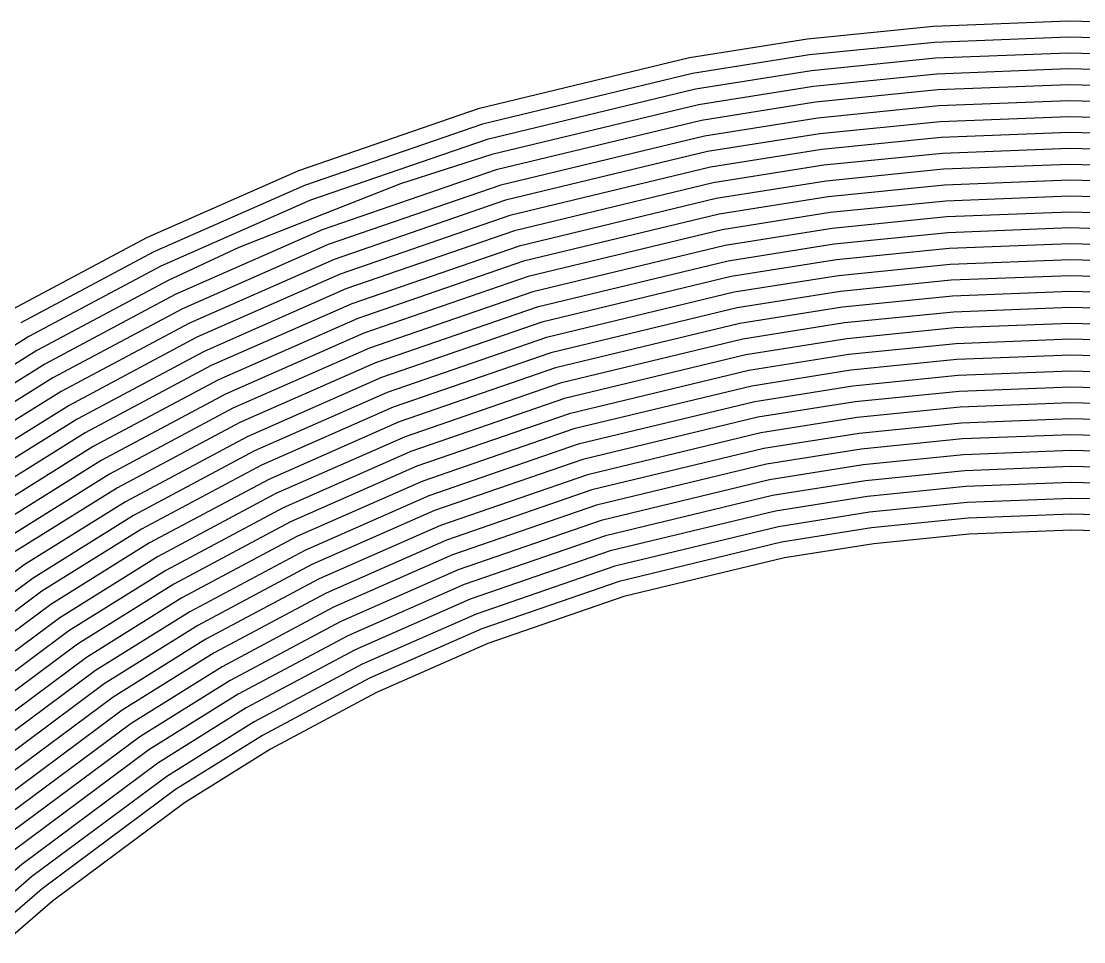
# Model space of a CAD drawing. Header units: metres. Extents: x -19 to 19, y -19.6 to 19.6.
# Drawn here: x -6.989 to -4.998, y 17.908 to 19.632 of the extents above; entities that cross this region are included whole.
import ezdxf

# ---------------------------------------------------------------- set-up
doc = ezdxf.new("R2010")
doc.units = ezdxf.units.M

msp = doc.modelspace()

# ---------------------------------------------------------------- linework, layer by layer
for p, q in [((-5.027324, 19.632148, -0.495875), (-5.280236, 19.622307, -0.494609)), ((-4.75643, 19.624977, -0.494988), (-5.027324, 19.632148, -0.495875)), ((-5.280236, 19.622307, -0.494609), (-5.516422, 19.598596, -0.491584)), ((-5.516422, 19.598596, -0.491584), (-5.737036, 19.563555, -0.487133)), ((-5.278136, 19.592593, -0.490936), (-5.512537, 19.56906, -0.487939)), ((-5.027136, 19.602359, -0.492192), (-5.278136, 19.592593, -0.490936)), ((-4.75829, 19.595242, -0.491312), (-5.027136, 19.602359, -0.492192)), ((-5.026948, 19.57257, -0.488509), (-5.276035, 19.562878, -0.487264)), ((-4.76015, 19.565508, -0.487637), (-5.026948, 19.57257, -0.488509)), ((-5.737036, 19.563555, -0.487133), (-6.1335, 19.468071, -0.475057)), ((-5.512537, 19.56906, -0.487939), (-5.731484, 19.534283, -0.483526)), ((-5.276035, 19.562878, -0.487264), (-5.508652, 19.539525, -0.484293)), ((-5.731484, 19.534283, -0.483526), (-6.124959, 19.439518, -0.471555)), ((-5.508652, 19.539525, -0.484293), (-5.725932, 19.505011, -0.479919)), ((-5.273935, 19.533163, -0.483592), (-5.504767, 19.509989, -0.480647)), ((-5.026759, 19.542781, -0.484826), (-5.273935, 19.533163, -0.483592)), ((-4.76201, 19.535773, -0.483962), (-5.026759, 19.542781, -0.484826)), ((-5.026571, 19.512992, -0.481142), (-5.271835, 19.503449, -0.47992)), ((-4.76387, 19.506038, -0.480286), (-5.026571, 19.512992, -0.481142)), ((-5.725932, 19.505011, -0.479919), (-6.116419, 19.410964, -0.468054)), ((-5.504767, 19.509989, -0.480647), (-5.72038, 19.475739, -0.476313)), ((-5.271835, 19.503449, -0.47992), (-5.500882, 19.480453, -0.477002)), ((-5.72038, 19.475739, -0.476313), (-6.107878, 19.38241, -0.464552)), ((-5.500882, 19.480453, -0.477002), (-5.714829, 19.446468, -0.472706)), ((-5.269734, 19.473734, -0.476248), (-5.496997, 19.450917, -0.473356)), ((-5.026383, 19.483204, -0.477459), (-5.269734, 19.473734, -0.476248)), ((-4.76573, 19.476303, -0.476611), (-5.026383, 19.483204, -0.477459)), ((-6.1335, 19.468071, -0.475057), (-6.469643, 19.352279, -0.46051)), ((-5.026195, 19.453415, -0.473776), (-5.267634, 19.44402, -0.472576)), ((-4.76759, 19.446568, -0.472936), (-5.026195, 19.453415, -0.473776)), ((-6.124959, 19.439518, -0.471555), (-6.458563, 19.324598, -0.457134)), ((-5.714829, 19.446468, -0.472706), (-6.099337, 19.353857, -0.461051)), ((-5.496997, 19.450917, -0.473356), (-5.709277, 19.417196, -0.4691)), ((-5.267634, 19.44402, -0.472576), (-5.493112, 19.421381, -0.46971)), ((-5.709277, 19.417196, -0.4691), (-6.090797, 19.325303, -0.457549)), ((-5.493112, 19.421381, -0.46971), (-5.703725, 19.387924, -0.465493)), ((-5.265534, 19.414305, -0.468904), (-5.489227, 19.391845, -0.466065)), ((-5.026006, 19.423626, -0.470093), (-5.265534, 19.414305, -0.468904)), ((-4.76945, 19.416834, -0.46926), (-5.026006, 19.423626, -0.470093)), ((-6.116419, 19.410964, -0.468054), (-6.447483, 19.296917, -0.453759)), ((-5.489227, 19.391845, -0.466065), (-5.698173, 19.358652, -0.461887)), ((-5.025818, 19.393837, -0.466409), (-5.263433, 19.38459, -0.465232)), ((-4.77131, 19.387099, -0.465585), (-5.025818, 19.393837, -0.466409)), ((-6.107878, 19.38241, -0.464552), (-6.278957, 19.327556, -0.457675)), ((-5.703725, 19.387924, -0.465493), (-6.082256, 19.296749, -0.454047)), ((-5.263433, 19.38459, -0.465232), (-5.485342, 19.362309, -0.462419)), ((-6.469643, 19.352279, -0.46051), (-6.7547, 19.22661, -0.444829)), ((-6.099337, 19.353857, -0.461051), (-6.425324, 19.241555, -0.447009)), ((-5.698173, 19.358652, -0.461887), (-6.073716, 19.268195, -0.450546)), ((-5.485342, 19.362309, -0.462419), (-5.692621, 19.32938, -0.45828)), ((-5.261333, 19.354876, -0.461559), (-5.481457, 19.332773, -0.458773)), ((-5.02563, 19.364048, -0.462726), (-5.261333, 19.354876, -0.461559)), ((-4.77317, 19.357364, -0.461909), (-5.02563, 19.364048, -0.462726)), ((-5.481457, 19.332773, -0.458773), (-5.687069, 19.300108, -0.454673)), ((-5.025442, 19.334259, -0.459043), (-5.259233, 19.325161, -0.457887)), ((-4.77503, 19.327629, -0.458234), (-5.025442, 19.334259, -0.459043)), ((-6.458563, 19.324598, -0.457134), (-6.741224, 19.199989, -0.441603)), ((-6.278957, 19.327556, -0.457675), (-6.581443, 19.208535, -0.442828)), ((-6.090797, 19.325303, -0.457549), (-6.414244, 19.213874, -0.443634)), ((-5.692621, 19.32938, -0.45828), (-6.065175, 19.239642, -0.447044)), ((-5.259233, 19.325161, -0.457887), (-5.477572, 19.303237, -0.455128)), ((-6.447483, 19.296917, -0.453759), (-6.727748, 19.173368, -0.438377)), ((-6.082256, 19.296749, -0.454047), (-6.403165, 19.186193, -0.440258)), ((-5.687069, 19.300108, -0.454673), (-6.056634, 19.211088, -0.443543)), ((-5.477572, 19.303237, -0.455128), (-5.681518, 19.270837, -0.451067)), ((-5.257132, 19.295446, -0.454215), (-5.473687, 19.273701, -0.451482)), ((-5.025253, 19.304471, -0.45536), (-5.257132, 19.295446, -0.454215)), ((-4.77689, 19.297895, -0.454559), (-5.025253, 19.304471, -0.45536)), ((-5.473687, 19.273701, -0.451482), (-5.675966, 19.241565, -0.44746)), ((-5.025065, 19.274682, -0.451677), (-5.255032, 19.265732, -0.450543)), ((-4.77875, 19.26816, -0.450883), (-5.025065, 19.274682, -0.451677)), ((-6.073716, 19.268195, -0.450546), (-6.392085, 19.158512, -0.436883)), ((-5.681518, 19.270837, -0.451067), (-6.048094, 19.182534, -0.440041)), ((-5.255032, 19.265732, -0.450543), (-5.469802, 19.244165, -0.447836)), ((-6.425324, 19.241555, -0.447009), (-6.700795, 19.120127, -0.431925)), ((-6.065175, 19.239642, -0.447044), (-6.381005, 19.130831, -0.433508)), ((-5.675966, 19.241565, -0.44746), (-6.039553, 19.153981, -0.43654)), ((-5.469802, 19.244165, -0.447836), (-5.670414, 19.212293, -0.443854)), ((-5.252932, 19.236017, -0.446871), (-5.465916, 19.214629, -0.444191)), ((-5.024877, 19.244893, -0.447993), (-5.252932, 19.236017, -0.446871)), ((-4.78061, 19.238425, -0.447208), (-5.024877, 19.244893, -0.447993)), ((-6.7547, 19.22661, -0.444829), (-7.005358, 19.092946, -0.428278)), ((-6.414244, 19.213874, -0.443634), (-6.687319, 19.093507, -0.4287)), ((-5.670414, 19.212293, -0.443854), (-6.031013, 19.125427, -0.433038)), ((-5.465916, 19.214629, -0.444191), (-5.664862, 19.183021, -0.440247)), ((-5.024689, 19.215104, -0.44431), (-5.250832, 19.206302, -0.443199)), ((-4.78247, 19.20869, -0.443533), (-5.024689, 19.215104, -0.44431)), ((-6.741224, 19.199989, -0.441603), (-6.99027, 19.067183, -0.425177)), ((-6.581443, 19.208535, -0.442828), (-6.714272, 19.146748, -0.435151)), ((-6.056634, 19.211088, -0.443543), (-6.369926, 19.10315, -0.430133)), ((-5.250832, 19.206302, -0.443199), (-5.462031, 19.185094, -0.440545)), ((-6.727748, 19.173368, -0.438377), (-6.975182, 19.041419, -0.422076)), ((-6.403165, 19.186193, -0.440258), (-6.673843, 19.066886, -0.425474)), ((-6.048094, 19.182534, -0.440041), (-6.358846, 19.075468, -0.426758)), ((-5.664862, 19.183021, -0.440247), (-6.022472, 19.096873, -0.429537)), ((-5.462031, 19.185094, -0.440545), (-5.65931, 19.153749, -0.43664)), ((-5.248731, 19.176588, -0.439527), (-5.458146, 19.155558, -0.436899)), ((-5.0245, 19.185315, -0.440627), (-5.248731, 19.176588, -0.439527)), ((-4.78433, 19.178956, -0.439857), (-5.0245, 19.185315, -0.440627)), ((-6.392085, 19.158512, -0.436883), (-6.660366, 19.040265, -0.422248)), ((-6.039553, 19.153981, -0.43654), (-6.347766, 19.047787, -0.423382)), ((-5.65931, 19.153749, -0.43664), (-6.013931, 19.068319, -0.426035)), ((-5.458146, 19.155558, -0.436899), (-5.653758, 19.124477, -0.433034)), ((-5.024312, 19.155526, -0.436944), (-5.246631, 19.146873, -0.435855)), ((-4.78619, 19.149221, -0.436182), (-5.024312, 19.155526, -0.436944)), ((-6.714272, 19.146748, -0.435151), (-6.960094, 19.015656, -0.418975)), ((-5.246631, 19.146873, -0.435855), (-5.454261, 19.126022, -0.433254)), ((-6.700795, 19.120127, -0.431925), (-6.945007, 18.989892, -0.415875)), ((-6.381005, 19.130831, -0.433508), (-6.64689, 19.013645, -0.419022)), ((-6.031013, 19.125427, -0.433038), (-6.336687, 19.020106, -0.420007)), ((-5.653758, 19.124477, -0.433034), (-6.005391, 19.039766, -0.422533)), ((-5.454261, 19.126022, -0.433254), (-5.648207, 19.095206, -0.429427)), ((-5.244531, 19.117159, -0.432182), (-5.450376, 19.096486, -0.429608)), ((-5.024124, 19.125737, -0.433261), (-5.244531, 19.117159, -0.432182)), ((-4.78805, 19.119486, -0.432506), (-5.024124, 19.125737, -0.433261)), ((-6.687319, 19.093507, -0.4287), (-6.929919, 18.964128, -0.412774)), ((-6.369926, 19.10315, -0.430133), (-6.633414, 18.987024, -0.415796)), ((-6.022472, 19.096873, -0.429537), (-6.325607, 18.992425, -0.416632)), ((-5.648207, 19.095206, -0.429427), (-5.99685, 19.011212, -0.419032)), ((-5.450376, 19.096486, -0.429608), (-5.642655, 19.065934, -0.425821)), ((-5.023936, 19.095949, -0.429577), (-5.24243, 19.087444, -0.42851)), ((-4.78991, 19.089751, -0.428831), (-5.023936, 19.095949, -0.429577)), ((-6.358846, 19.075468, -0.426758), (-6.619937, 18.960403, -0.41257)), ((-5.24243, 19.087444, -0.42851), (-5.446491, 19.06695, -0.425963)), ((-6.673843, 19.066886, -0.425474), (-6.914831, 18.938365, -0.409673)), ((-6.013931, 19.068319, -0.426035), (-6.314528, 18.964744, -0.413257)), ((-5.642655, 19.065934, -0.425821), (-5.98831, 18.982658, -0.41553)), ((-5.446491, 19.06695, -0.425963), (-5.637103, 19.036662, -0.422214)), ((-5.24033, 19.057729, -0.424838), (-5.442606, 19.037414, -0.422317)), ((-5.023747, 19.06616, -0.425894), (-5.24033, 19.057729, -0.424838)), ((-4.79177, 19.060016, -0.425156), (-5.023747, 19.06616, -0.425894)), ((-6.975182, 19.041419, -0.422076), (-7.184244, 18.91125, -0.406109)), ((-6.660366, 19.040265, -0.422248), (-6.899743, 18.912601, -0.406573)), ((-6.347766, 19.047787, -0.423382), (-6.606461, 18.933783, -0.409344)), ((-6.005391, 19.039766, -0.422533), (-6.303448, 18.937063, -0.409882)), ((-5.637103, 19.036662, -0.422214), (-5.979769, 18.954105, -0.412029)), ((-5.442606, 19.037414, -0.422317), (-5.631551, 19.00739, -0.418608)), ((-5.023559, 19.036371, -0.422211), (-5.23823, 19.028015, -0.421166)), ((-4.79363, 19.030282, -0.42148), (-5.023559, 19.036371, -0.422211)), ((-6.960094, 19.015656, -0.418975), (-7.167553, 18.886482, -0.403147)), ((-6.64689, 19.013645, -0.419022), (-6.884655, 18.886838, -0.403472)), ((-6.336687, 19.020106, -0.420007), (-6.592985, 18.907162, -0.406118)), ((-5.23823, 19.028015, -0.421166), (-5.438721, 19.007878, -0.418671)), ((-5.99685, 19.011212, -0.419032), (-6.292368, 18.909382, -0.406506)), ((-5.631551, 19.00739, -0.418608), (-5.971229, 18.925551, -0.408527)), ((-5.438721, 19.007878, -0.418671), (-5.625999, 18.978118, -0.415001)), ((-5.236129, 18.9983, -0.417494), (-5.434836, 18.978342, -0.415026)), ((-5.023371, 19.006582, -0.418528), (-5.236129, 18.9983, -0.417494)), ((-4.79549, 19.000547, -0.417805), (-5.023371, 19.006582, -0.418528)), ((-6.945007, 18.989892, -0.415875), (-7.150862, 18.861715, -0.400186)), ((-6.633414, 18.987024, -0.415796), (-6.869567, 18.861074, -0.400371)), ((-6.325607, 18.992425, -0.416632), (-6.579508, 18.880542, -0.402893)), ((-5.98831, 18.982658, -0.41553), (-6.281289, 18.881701, -0.403131)), ((-5.625999, 18.978118, -0.415001), (-5.962688, 18.896997, -0.405026)), ((-5.434836, 18.978342, -0.415026), (-5.620447, 18.948846, -0.411394)), ((-5.023183, 18.976793, -0.414844), (-5.234029, 18.968585, -0.413822)), ((-4.79735, 18.970812, -0.414129), (-5.023183, 18.976793, -0.414844)), ((-6.929919, 18.964128, -0.412774), (-7.134172, 18.836947, -0.397224)), ((-6.619937, 18.960403, -0.41257), (-6.85448, 18.835311, -0.397271)), ((-6.314528, 18.964744, -0.413257), (-6.566032, 18.853921, -0.399667)), ((-5.979769, 18.954105, -0.412029), (-6.270209, 18.85402, -0.399756)), ((-5.234029, 18.968585, -0.413822), (-5.430951, 18.948806, -0.41138)), ((-6.914831, 18.938365, -0.409673), (-7.117481, 18.81218, -0.394263)), ((-6.606461, 18.933783, -0.409344), (-6.839392, 18.809547, -0.39417)), ((-6.303448, 18.937063, -0.409882), (-6.552556, 18.8273, -0.396441)), ((-5.620447, 18.948846, -0.411394), (-5.954147, 18.868444, -0.401524)), ((-5.430951, 18.948806, -0.41138), (-5.614896, 18.919574, -0.407788)), ((-5.231929, 18.938871, -0.41015), (-5.427066, 18.91927, -0.407734)), ((-5.022994, 18.947004, -0.411161), (-5.231929, 18.938871, -0.41015)), ((-4.79921, 18.941077, -0.410454), (-5.022994, 18.947004, -0.411161)), ((-5.971229, 18.925551, -0.408527), (-6.259129, 18.826339, -0.396381)), ((-5.614896, 18.919574, -0.407788), (-5.945607, 18.83989, -0.398023)), ((-5.427066, 18.91927, -0.407734), (-5.609344, 18.890303, -0.404181)), ((-5.022806, 18.917215, -0.407478), (-5.229828, 18.909156, -0.406478)), ((-4.80107, 18.911343, -0.406779), (-5.022806, 18.917215, -0.407478)), ((-6.899743, 18.912601, -0.406573), (-7.10079, 18.787413, -0.391301)), ((-6.592985, 18.907162, -0.406118), (-6.824304, 18.783784, -0.391069)), ((-6.292368, 18.909382, -0.406506), (-6.539079, 18.80068, -0.393215)), ((-5.962688, 18.896997, -0.405026), (-6.24805, 18.798657, -0.393006)), ((-5.229828, 18.909156, -0.406478), (-5.423181, 18.889734, -0.404089)), ((-6.884655, 18.886838, -0.403472), (-7.084099, 18.762645, -0.38834)), ((-6.579508, 18.880542, -0.402893), (-6.809216, 18.75802, -0.387968)), ((-6.281289, 18.881701, -0.403131), (-6.525603, 18.774059, -0.389989)), ((-5.609344, 18.890303, -0.404181), (-5.937066, 18.811336, -0.394521)), ((-5.423181, 18.889734, -0.404089), (-5.603792, 18.861031, -0.400575)), ((-5.227728, 18.879441, -0.402805), (-5.419296, 18.860199, -0.400443)), ((-5.022618, 18.887427, -0.403795), (-5.227728, 18.879441, -0.402805)), ((-4.80293, 18.881608, -0.403103), (-5.022618, 18.887427, -0.403795)), ((-6.869567, 18.861074, -0.400371), (-7.067408, 18.737878, -0.385378)), ((-6.566032, 18.853921, -0.399667), (-6.794128, 18.732257, -0.384868)), ((-6.270209, 18.85402, -0.399756), (-6.512127, 18.747439, -0.386763)), ((-5.954147, 18.868444, -0.401524), (-6.23697, 18.770976, -0.389631)), ((-5.603792, 18.861031, -0.400575), (-5.928526, 18.782782, -0.39102)), ((-5.419296, 18.860199, -0.400443), (-5.59824, 18.831759, -0.396968)), ((-5.02243, 18.857638, -0.400112), (-5.225628, 18.849727, -0.399133)), ((-4.80479, 18.851873, -0.399428), (-5.02243, 18.857638, -0.400112)), ((-6.85448, 18.835311, -0.397271), (-7.050718, 18.71311, -0.382417)), ((-5.945607, 18.83989, -0.398023), (-6.22589, 18.743295, -0.386255)), ((-5.225628, 18.849727, -0.399133), (-5.415411, 18.830663, -0.396797)), ((-6.552556, 18.8273, -0.396441), (-6.77904, 18.706493, -0.381767)), ((-6.259129, 18.826339, -0.396381), (-6.498651, 18.720818, -0.383537)), ((-5.59824, 18.831759, -0.396968), (-5.919985, 18.754229, -0.387518)), ((-5.415411, 18.830663, -0.396797), (-5.592688, 18.802487, -0.393362)), ((-5.223527, 18.820012, -0.395461), (-5.411526, 18.801127, -0.393152)), ((-5.022242, 18.827849, -0.396428), (-5.223527, 18.820012, -0.395461)), ((-4.80665, 18.822138, -0.395753), (-5.022242, 18.827849, -0.396428)), ((-6.839392, 18.809547, -0.39417), (-7.034027, 18.688343, -0.379455)), ((-6.539079, 18.80068, -0.393215), (-6.763953, 18.68073, -0.378666)), ((-6.24805, 18.798657, -0.393006), (-6.485174, 18.694197, -0.380312)), ((-5.937066, 18.811336, -0.394521), (-6.214811, 18.715614, -0.38288)), ((-5.592688, 18.802487, -0.393362), (-5.911444, 18.725675, -0.384016)), ((-5.411526, 18.801127, -0.393152), (-5.587136, 18.773215, -0.389755)), ((-5.022053, 18.79806, -0.392745), (-5.221427, 18.790297, -0.391789)), ((-4.808511, 18.792404, -0.392077), (-5.022053, 18.79806, -0.392745)), ((-6.824304, 18.783784, -0.391069), (-7.017336, 18.663575, -0.376494)), ((-5.928526, 18.782782, -0.39102), (-6.203731, 18.687933, -0.379505)), ((-5.221427, 18.790297, -0.391789), (-5.40764, 18.771591, -0.389506)), ((-6.809216, 18.75802, -0.387968), (-7.000645, 18.638808, -0.373532)), ((-6.525603, 18.774059, -0.389989), (-6.748865, 18.654966, -0.375566)), ((-6.23697, 18.770976, -0.389631), (-6.471698, 18.667577, -0.377086)), ((-5.587136, 18.773215, -0.389755), (-5.902904, 18.697121, -0.380515)), ((-5.40764, 18.771591, -0.389506), (-5.581585, 18.743943, -0.386148)), ((-5.219327, 18.760583, -0.388117), (-5.403755, 18.742055, -0.38586)), ((-5.021865, 18.768271, -0.389062), (-5.219327, 18.760583, -0.388117)), ((-4.810371, 18.762669, -0.388402), (-5.021865, 18.768271, -0.389062)), ((-6.512127, 18.747439, -0.386763), (-6.733777, 18.629203, -0.372465)), ((-6.22589, 18.743295, -0.386255), (-6.458222, 18.640956, -0.37386)), ((-5.919985, 18.754229, -0.387518), (-6.192651, 18.660252, -0.37613)), ((-5.581585, 18.743943, -0.386148), (-5.894363, 18.668568, -0.377013)), ((-5.403755, 18.742055, -0.38586), (-5.576033, 18.714672, -0.382542)), ((-5.021677, 18.738482, -0.385379), (-5.217226, 18.730868, -0.384445)), ((-4.812231, 18.732934, -0.384726), (-5.021677, 18.738482, -0.385379)), ((-6.794128, 18.732257, -0.384868), (-6.983954, 18.61404, -0.370571)), ((-6.498651, 18.720818, -0.383537), (-6.718689, 18.603439, -0.369364)), ((-6.214811, 18.715614, -0.38288), (-6.444745, 18.614336, -0.370634)), ((-5.911444, 18.725675, -0.384016), (-6.181572, 18.632571, -0.372755)), ((-5.576033, 18.714672, -0.382542), (-5.885823, 18.640014, -0.373512)), ((-5.217226, 18.730868, -0.384445), (-5.39987, 18.712519, -0.382215)), ((-6.77904, 18.706493, -0.381767), (-6.967264, 18.589273, -0.367609)), ((-5.902904, 18.697121, -0.380515), (-6.170492, 18.60489, -0.369379)), ((-5.39987, 18.712519, -0.382215), (-5.570481, 18.6854, -0.378935)), ((-5.215126, 18.701154, -0.380773), (-5.395985, 18.682983, -0.378569)), ((-5.021489, 18.708693, -0.381696), (-5.215126, 18.701154, -0.380773)), ((-4.814091, 18.703199, -0.381051), (-5.021489, 18.708693, -0.381696)), ((-6.763953, 18.68073, -0.378666), (-6.950573, 18.564505, -0.364648)), ((-6.485174, 18.694197, -0.380312), (-6.703601, 18.577675, -0.366264)), ((-6.203731, 18.687933, -0.379505), (-6.431269, 18.587715, -0.367408)), ((-5.570481, 18.6854, -0.378935), (-5.877282, 18.61146, -0.37001)), ((-5.395985, 18.682983, -0.378569), (-5.564929, 18.656128, -0.375329)), ((-5.0213, 18.678905, -0.378012), (-5.213026, 18.671439, -0.3771)), ((-4.815951, 18.673464, -0.377376), (-5.0213, 18.678905, -0.378012)), ((-6.748865, 18.654966, -0.375566), (-6.933882, 18.539738, -0.361686)), ((-6.471698, 18.667577, -0.377086), (-6.688513, 18.551912, -0.363163)), ((-6.192651, 18.660252, -0.37613), (-6.417793, 18.561094, -0.364182)), ((-5.894363, 18.668568, -0.377013), (-6.159412, 18.577209, -0.366004)), ((-5.564929, 18.656128, -0.375329), (-5.868741, 18.582907, -0.366509)), ((-5.213026, 18.671439, -0.3771), (-5.3921, 18.653447, -0.374923)), ((-6.458222, 18.640956, -0.37386), (-6.673426, 18.526148, -0.360062)), ((-5.885823, 18.640014, -0.373512), (-6.148333, 18.549527, -0.362629)), ((-5.3921, 18.653447, -0.374923), (-5.559377, 18.626856, -0.371722)), ((-6.733777, 18.629203, -0.372465), (-6.917191, 18.51497, -0.358725)), ((-6.181572, 18.632571, -0.372755), (-6.404316, 18.534474, -0.360956)), ((-5.559377, 18.626856, -0.371722), (-5.860201, 18.554353, -0.363007)), ((-6.983954, 18.61404, -0.370571), (-7.275999, 18.396763, -0.34458)), ((-6.718689, 18.603439, -0.369364), (-6.9005, 18.490203, -0.355763)), ((-6.444745, 18.614336, -0.370634), (-6.658338, 18.500385, -0.356962)), ((-6.170492, 18.60489, -0.369379), (-6.39084, 18.507853, -0.35773)), ((-5.877282, 18.61146, -0.37001), (-6.137253, 18.521846, -0.359254)), ((-6.967264, 18.589273, -0.367609), (-7.256833, 18.373833, -0.341873)), ((-6.703601, 18.577675, -0.366264), (-6.883809, 18.465435, -0.352801)), ((-6.431269, 18.587715, -0.367408), (-6.64325, 18.474621, -0.353861)), ((-6.159412, 18.577209, -0.366004), (-6.377364, 18.481232, -0.354505)), ((-5.868741, 18.582907, -0.366509), (-6.126174, 18.494165, -0.355879)), ((-6.950573, 18.564505, -0.364648), (-7.237667, 18.350903, -0.339166)), ((-6.417793, 18.561094, -0.364182), (-6.628162, 18.448858, -0.35076)), ((-6.933882, 18.539738, -0.361686), (-7.218501, 18.327974, -0.336459)), ((-6.688513, 18.551912, -0.363163), (-6.867119, 18.440668, -0.34984)), ((-6.148333, 18.549527, -0.362629), (-6.363887, 18.454612, -0.351279)), ((-5.860201, 18.554353, -0.363007), (-6.115094, 18.466484, -0.352503)), ((-6.673426, 18.526148, -0.360062), (-6.850428, 18.4159, -0.346878)), ((-6.404316, 18.534474, -0.360956), (-6.613074, 18.423094, -0.347659)), ((-6.137253, 18.521846, -0.359254), (-6.350411, 18.427991, -0.348053)), ((-6.917191, 18.51497, -0.358725), (-7.199334, 18.305044, -0.333752)), ((-6.658338, 18.500385, -0.356962), (-6.833737, 18.391133, -0.343917)), ((-6.39084, 18.507853, -0.35773), (-6.597987, 18.397331, -0.344559)), ((-6.9005, 18.490203, -0.355763), (-7.180168, 18.282114, -0.331044)), ((-6.377364, 18.481232, -0.354505), (-6.582899, 18.371567, -0.341458)), ((-6.126174, 18.494165, -0.355879), (-6.336935, 18.401371, -0.344827)), ((-6.883809, 18.465435, -0.352801), (-7.161002, 18.259184, -0.328337)), ((-6.64325, 18.474621, -0.353861), (-6.817046, 18.366366, -0.340955)), ((-6.115094, 18.466484, -0.352503), (-6.323459, 18.37475, -0.341601)), ((-6.867119, 18.440668, -0.34984), (-7.141836, 18.236254, -0.32563)), ((-6.628162, 18.448858, -0.35076), (-6.800355, 18.341598, -0.337994)), ((-6.363887, 18.454612, -0.351279), (-6.567811, 18.345804, -0.338357)), ((-6.850428, 18.4159, -0.346878), (-7.12267, 18.213324, -0.322923)), ((-6.613074, 18.423094, -0.347659), (-6.783665, 18.316831, -0.335032)), ((-6.350411, 18.427991, -0.348053), (-6.552723, 18.32004, -0.335257)), ((-6.597987, 18.397331, -0.344559), (-6.766974, 18.292063, -0.332071)), ((-6.336935, 18.401371, -0.344827), (-6.537635, 18.294277, -0.332156)), ((-6.833737, 18.391133, -0.343917), (-7.103503, 18.190395, -0.320216)), ((-6.817046, 18.366366, -0.340955), (-7.084337, 18.167465, -0.317508)), ((-6.582899, 18.371567, -0.341458), (-6.750283, 18.267296, -0.329109)), ((-6.323459, 18.37475, -0.341601), (-6.522547, 18.268513, -0.329055)), ((-6.800355, 18.341598, -0.337994), (-7.065171, 18.144535, -0.314801)), ((-6.567811, 18.345804, -0.338357), (-6.733592, 18.242528, -0.326148)), ((-6.783665, 18.316831, -0.335032), (-7.046005, 18.121605, -0.312094)), ((-6.552723, 18.32004, -0.335257), (-6.716901, 18.217761, -0.323186)), ((-6.766974, 18.292063, -0.332071), (-7.026839, 18.098675, -0.309387)), ((-6.537635, 18.294277, -0.332156), (-6.700211, 18.192993, -0.320225)), ((-6.750283, 18.267296, -0.329109), (-7.007672, 18.075745, -0.30668)), ((-6.522547, 18.268513, -0.329055), (-6.68352, 18.168226, -0.317263)), ((-6.733592, 18.242528, -0.326148), (-6.988506, 18.052815, -0.303972)), ((-6.716901, 18.217761, -0.323186), (-6.96934, 18.029886, -0.301265)), ((-6.700211, 18.192993, -0.320225), (-6.950174, 18.006956, -0.298558)), ((-6.68352, 18.168226, -0.317263), (-6.931008, 17.984026, -0.295851)), ((-6.988506, 18.052815, -0.303972), (-7.080154, 17.973746, -0.294767)), ((-6.96934, 18.029886, -0.301265), (-7.059832, 17.951812, -0.292191)), ((-6.950174, 18.006956, -0.298558), (-7.039509, 17.929878, -0.289615)), ((-6.931008, 17.984026, -0.295851), (-7.019187, 17.907944, -0.287038))]:
    msp.add_line(p, q)

doc.saveas('drawing.dxf')
